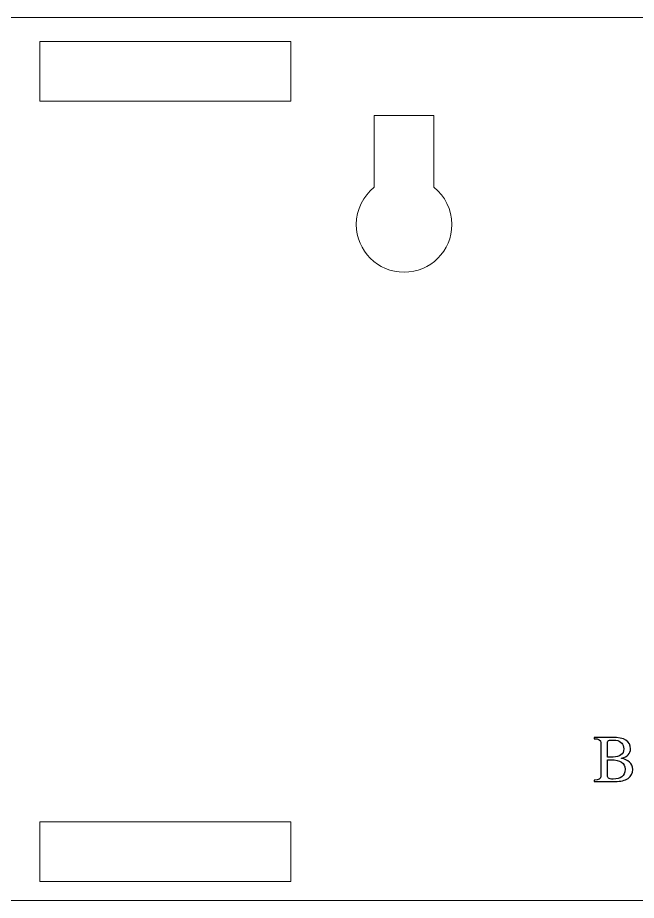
# Model space of a CAD drawing. Header units: inches. Extents: x -7.4 to 7.3, y -4 to 5.8.
# Drawn here: x 3.219 to 5.259, y -0.853 to 2.06 of the extents above; entities that cross this region are included whole.
import ezdxf

# ---------------------------------------------------------------- set-up
doc = ezdxf.new("R2010")
doc.units = ezdxf.units.IN
doc.header["$MEASUREMENT"] = 0
doc.layers.add('Layer 1', color=7, linetype='Continuous')

msp = doc.modelspace()

# ---------------------------------------------------------------- linework, layer by layer
at = {"layer": 'Layer 1', "lineweight": 5}
for points, knots in [([(-5.6199, 2.0602), (-5.6199, 2.0602), (7.1258, 2.0602), (7.1258, 2.0602), (7.1258, 2.0602), (7.226, 2.0602), (7.308, 1.9835), (7.308, 1.8898), (7.308, 1.8898), (7.308, 1.8898), (7.308, -0.6828), (7.308, -0.6828), (7.308, -0.6828), (7.308, -0.7765), (7.226, -0.8532), (7.1258, -0.8532), (7.1258, -0.8532), (7.1258, -0.8532), (-5.6199, -0.8532), (-5.6199, -0.8532), (-5.6199, -0.8532), (-5.7202, -0.8532), (-5.8022, -0.7765), (-5.8022, -0.6828), (-5.8022, -0.6828), (-5.8022, -0.6828), (-5.8022, 1.8898), (-5.8022, 1.8898), (-5.8022, 1.8898), (-5.8022, 1.9835), (-5.7202, 2.0602), (-5.6199, 2.0602)], [0, 0, 0, 0, 0.125, 0.125, 0.125, 0.125, 0.25, 0.25, 0.25, 0.25, 0.375, 0.375, 0.375, 0.375, 0.5, 0.5, 0.5, 0.5, 0.625, 0.625, 0.625, 0.625, 0.75, 0.75, 0.75, 0.75, 0.875, 0.875, 0.875, 0.875, 1, 1, 1, 1]), ([(3.2923, 1.9814), (3.2923, 1.9814), (4.1191, 1.9814), (4.1191, 1.9814), (4.1191, 1.9814), (4.1191, 1.9814), (4.1191, 1.7846), (4.1191, 1.7846), (4.1191, 1.7846), (4.1191, 1.7846), (3.2923, 1.7846), (3.2923, 1.7846), (3.2923, 1.7846), (3.2923, 1.7846), (3.2923, 1.9814), (3.2923, 1.9814)], [0, 0, 0, 0, 0.25, 0.25, 0.25, 0.25, 0.5, 0.5, 0.5, 0.5, 0.75, 0.75, 0.75, 0.75, 1, 1, 1, 1]), ([(4.3946, 1.5003), (4.3946, 1.5003), (4.3946, 1.7367), (4.3946, 1.7367), (4.3946, 1.7367), (4.3946, 1.7367), (4.5915, 1.7367), (4.5915, 1.7367), (4.5915, 1.7367), (4.5915, 1.7367), (4.5915, 1.5003), (4.5915, 1.5003)], [0, 0, 0, 0, 0.333333, 0.333333, 0.333333, 0.333333, 0.666667, 0.666667, 0.666667, 0.666667, 1, 1, 1, 1]), ([(4.5915, 1.5003), (4.6275, 1.4714), (4.6506, 1.4271), (4.6506, 1.3774), (4.6506, 1.3774), (4.6506, 1.2904), (4.58, 1.2199), (4.4931, 1.2199), (4.4931, 1.2199), (4.4061, 1.2199), (4.3356, 1.2904), (4.3356, 1.3774), (4.3356, 1.3774), (4.3356, 1.4271), (4.3586, 1.4714), (4.3946, 1.5003)], [0, 0, 0, 0, 0.25, 0.25, 0.25, 0.25, 0.5, 0.5, 0.5, 0.5, 0.75, 0.75, 0.75, 0.75, 1, 1, 1, 1]), ([(3.2923, -0.5945), (3.2923, -0.5945), (4.1191, -0.5945), (4.1191, -0.5945), (4.1191, -0.5945), (4.1191, -0.5945), (4.1191, -0.7913), (4.1191, -0.7913), (4.1191, -0.7913), (4.1191, -0.7913), (3.2923, -0.7913), (3.2923, -0.7913), (3.2923, -0.7913), (3.2923, -0.7913), (3.2923, -0.5945), (3.2923, -0.5945)], [0, 0, 0, 0, 0.25, 0.25, 0.25, 0.25, 0.5, 0.5, 0.5, 0.5, 0.75, 0.75, 0.75, 0.75, 1, 1, 1, 1])]:
    msp.add_open_spline(points, degree=3, knots=knots, dxfattribs=at)
at = {"layer": 'Layer 1'}
for points, knots in [([(5.1416, -0.333), (5.1416, -0.3241), (5.1345, -0.3197), (5.1203, -0.3197), (5.1203, -0.3197), (5.1203, -0.3197), (5.1203, -0.3153), (5.1203, -0.3153), (5.1203, -0.3153), (5.1203, -0.3153), (5.1793, -0.3153), (5.1793, -0.3153), (5.1793, -0.3153), (5.2196, -0.3153), (5.2397, -0.3278), (5.2397, -0.3527), (5.2397, -0.3527), (5.2397, -0.3692), (5.2299, -0.3797), (5.2103, -0.3843), (5.2103, -0.3843), (5.2103, -0.3843), (5.2103, -0.3847), (5.2103, -0.3847), (5.2103, -0.3847), (5.2208, -0.3866), (5.2295, -0.3907), (5.2365, -0.3969), (5.2365, -0.3969), (5.2435, -0.4031), (5.247, -0.4111), (5.247, -0.4209), (5.247, -0.4209), (5.247, -0.4339), (5.2419, -0.4438), (5.2316, -0.4507), (5.2316, -0.4507), (5.2214, -0.4576), (5.2074, -0.461), (5.1896, -0.461), (5.1896, -0.461), (5.1896, -0.461), (5.1203, -0.461), (5.1203, -0.461), (5.1203, -0.461), (5.1203, -0.461), (5.1203, -0.4567), (5.1203, -0.4567), (5.1203, -0.4567), (5.1345, -0.4567), (5.1416, -0.4523), (5.1416, -0.4433), (5.1416, -0.4433), (5.1416, -0.4433), (5.1416, -0.333), (5.1416, -0.333)], [0, 0, 0, 0, 0.071429, 0.071429, 0.071429, 0.071429, 0.142857, 0.142857, 0.142857, 0.142857, 0.214286, 0.214286, 0.214286, 0.214286, 0.285714, 0.285714, 0.285714, 0.285714, 0.357143, 0.357143, 0.357143, 0.357143, 0.428571, 0.428571, 0.428571, 0.428571, 0.5, 0.5, 0.5, 0.5, 0.571429, 0.571429, 0.571429, 0.571429, 0.642857, 0.642857, 0.642857, 0.642857, 0.714286, 0.714286, 0.714286, 0.714286, 0.785714, 0.785714, 0.785714, 0.785714, 0.857143, 0.857143, 0.857143, 0.857143, 0.928571, 0.928571, 0.928571, 0.928571, 1, 1, 1, 1]), ([(5.182, -0.3803), (5.1933, -0.3803), (5.202, -0.378), (5.2081, -0.3734), (5.2081, -0.3734), (5.2143, -0.3687), (5.2173, -0.3621), (5.2173, -0.3533), (5.2173, -0.3533), (5.2173, -0.3373), (5.2086, -0.3277), (5.1913, -0.3247), (5.1913, -0.3247), (5.1829, -0.3243), (5.1778, -0.3241), (5.1759, -0.3241), (5.1759, -0.3241), (5.1715, -0.3241), (5.1684, -0.3245), (5.1666, -0.3254), (5.1666, -0.3254), (5.1649, -0.3263), (5.164, -0.328), (5.164, -0.3306), (5.164, -0.3306), (5.164, -0.3306), (5.164, -0.3803), (5.164, -0.3803), (5.164, -0.3803), (5.164, -0.3803), (5.182, -0.3803), (5.182, -0.3803)], [0, 0, 0, 0, 0.125, 0.125, 0.125, 0.125, 0.25, 0.25, 0.25, 0.25, 0.375, 0.375, 0.375, 0.375, 0.5, 0.5, 0.5, 0.5, 0.625, 0.625, 0.625, 0.625, 0.75, 0.75, 0.75, 0.75, 0.875, 0.875, 0.875, 0.875, 1, 1, 1, 1]), ([(5.164, -0.4413), (5.164, -0.4456), (5.1651, -0.4486), (5.1673, -0.4504), (5.1673, -0.4504), (5.1695, -0.4522), (5.1744, -0.4531), (5.182, -0.4531), (5.182, -0.4531), (5.1945, -0.4531), (5.2043, -0.4506), (5.2112, -0.4457), (5.2112, -0.4457), (5.2181, -0.4408), (5.2216, -0.4324), (5.2216, -0.4203), (5.2216, -0.4203), (5.2216, -0.3996), (5.206, -0.3893), (5.175, -0.3893), (5.175, -0.3893), (5.175, -0.3893), (5.164, -0.3893), (5.164, -0.3893), (5.164, -0.3893), (5.164, -0.3893), (5.164, -0.4413), (5.164, -0.4413)], [0, 0, 0, 0, 0.142857, 0.142857, 0.142857, 0.142857, 0.285714, 0.285714, 0.285714, 0.285714, 0.428571, 0.428571, 0.428571, 0.428571, 0.571429, 0.571429, 0.571429, 0.571429, 0.714286, 0.714286, 0.714286, 0.714286, 0.857143, 0.857143, 0.857143, 0.857143, 1, 1, 1, 1])]:
    msp.add_open_spline(points, degree=3, knots=knots, dxfattribs=at)

doc.saveas('drawing.dxf')
